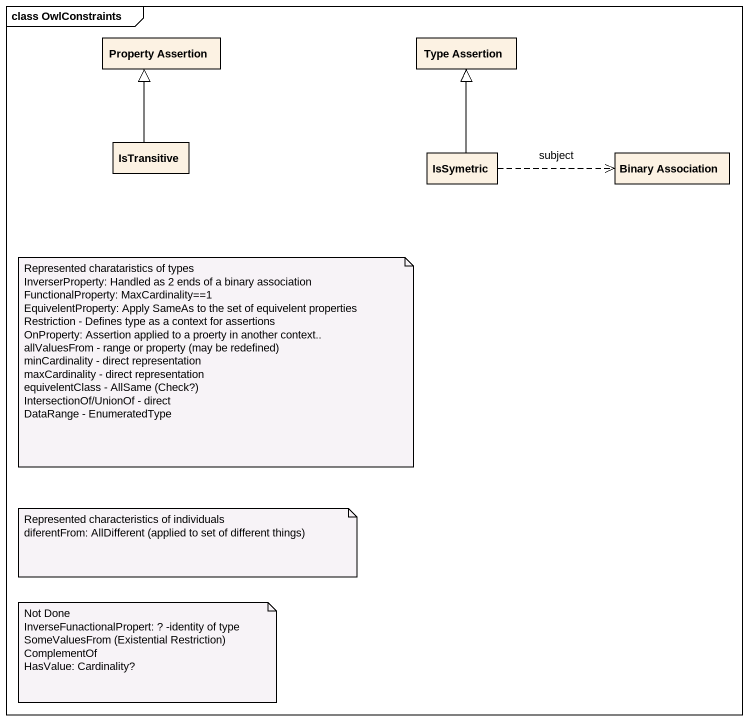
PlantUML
@startuml
mainframe class OwlConstraints
hide circle
hide empty members
class "Property Assertion" as Property_Assertion
class "Type Assertion" as Type_Assertion
class IsTransitive
class IsSymetric
class "Binary Association" as Binary_Association
IsTransitive -up-|> Property_Assertion
IsSymetric -up-|> Type_Assertion
IsSymetric .right.> Binary_Association : subject
note as N1
  Represented charataristics of types
  InverserProperty: Handled as 2 ends of a binary association
  FunctionalProperty: MaxCardinality==1
  EquivelentProperty: Apply SameAs to the set of equivelent properties
  Restriction - Defines type as a context for assertions
  OnProperty: Assertion applied to a proerty in another context..
  allValuesFrom - range or property (may be redefined)
  minCardinality - direct representation
  maxCardinality - direct representation
  equivelentClass - AllSame (Check?)
  IntersectionOf/UnionOf - direct
  DataRange - EnumeratedType
end note
note as N2
  Represented characteristics of individuals
  diferentFrom: AllDifferent (applied to set of different things)
end note
note as N3
  Not Done
  InverseFunactionalPropert: ? -identity of type
  SomeValuesFrom (Existential Restriction)
  ComplementOf
  HasValue: Cardinality?
end note
@enduml
